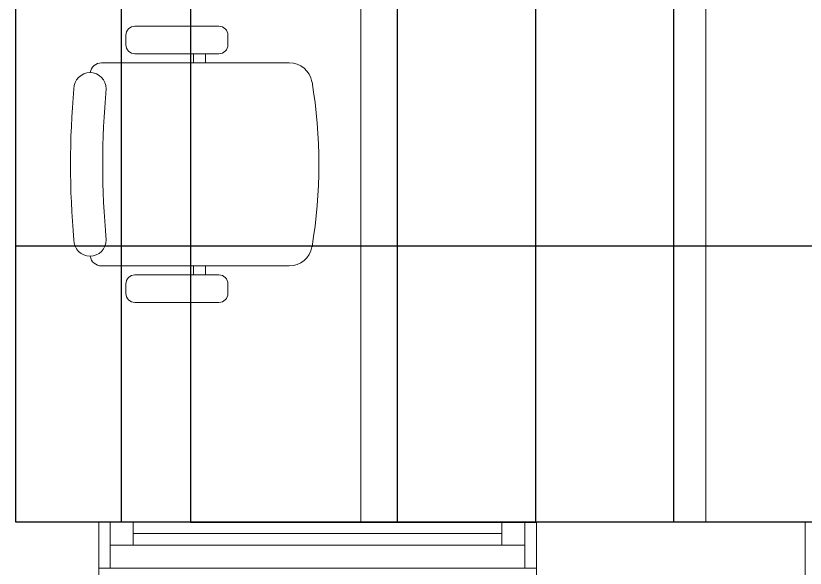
# Model space of a CAD drawing. Extents: x -12260 to 57327, y -29287 to 19916.
# Drawn here: x 34976 to 36692, y -12930 to -11730 of the extents above; entities that cross this region are included whole.
import ezdxf

# ---------------------------------------------------------------- set-up
doc = ezdxf.new("R2010")
doc.units = 0
doc.header["$LTSCALE"] = 0.25
doc.linetypes.add('DASHDOT', pattern=[25.4, 12.7, -6.35, 0, -6.35])
for name, color, linetype, lineweight in [('01-First Floor$0$Aluminum', 251, 'Continuous', 5), ('01-First Floor$0$LOADING', 253, 'Continuous', 5), ('01-First Floor$0$NEW Wall', 166, 'Continuous', 5), ('01-First Floor$0$Walls', 251, 'Continuous', 5), ('E-LITE-CLNG-CNDT', 6, 'DASHDOT', 35)]:
    doc.layers.add(name, color=color, linetype=linetype, lineweight=lineweight)
doc.layers.add('01-First Floor$0$FALSE CEILING', color=251, linetype='Continuous')
doc.layers.add('01-First Floor$0$X-WHITE glass', color=255, linetype='Continuous')

# ---------------------------------------------------------------- blocks, each defined once
blk = doc.blocks.new('*X143')
at = {"color": 0}
for p, q in [((5, 3), (5, 3)), ((5, 3), (5, 3)), ((5, 3), (5, 3)), ((5, 3), (5, 3)), ((5, 3), (5, 3)), ((5, 3), (5, 3)), ((5, 3), (5, 3)), ((5, 3), (5, 3)), ((5, 3), (5, 3)), ((5, 3), (5, 3)), ((5, 3), (5, 3)), ((5, 3), (5, 3)), ((5, 3), (5, 3)), ((5, 3), (5, 3)), ((5, 3), (5, 3)), ((5, 3), (5, 3)), ((5, 3), (5, 3)), ((5, 3), (5, 3)), ((5, 3), (5, 3)), ((5, 3), (5, 3)), ((5, 3), (5, 3)), ((5, 3), (5, 3)), ((5, 3), (5, 3)), ((5, 3), (5, 3)), ((5, 3), (5, 3)), ((5, 3), (5, 3)), ((5, 3), (5, 3)), ((5, 3), (5, 3)), ((5, 3), (5, 3)), ((5, 3), (5, 3)), ((5, 3), (5, 3)), ((5, 3), (5, 3)), ((5, 3), (5, 3)), ((5, 3), (5, 3)), ((5, 3), (5, 3)), ((5, 3), (5, 3)), ((5, 3), (5, 3)), ((5, 3), (5, 3)), ((5, 3), (5, 3)), ((5, 3), (5, 3)), ((5, 3), (5, 3)), ((5, 3), (5, 3)), ((5, 3), (5, 3)), ((5, 3), (5, 3)), ((5, 3), (5, 3)), ((5, 3), (5, 3)), ((5, 3), (5, 3)), ((5, 3), (5, 3)), ((5, 3), (5, 3)), ((5, 3), (5, 3)), ((5, 3), (5, 3)), ((5, 3), (5, 3)), ((5, 3), (5, 3)), ((5, 3), (5, 3)), ((5, 3), (5, 3)), ((5, 3), (5, 3)), ((5, 3), (5, 3)), ((5, 3), (5, 3)), ((5, 3), (5, 3)), ((5, 3), (5, 3)), ((5, 3), (5, 3)), ((5, 3), (5, 3)), ((5, 3), (5, 3)), ((5, 3), (5, 3)), ((5, 3), (5, 3)), ((5, 3), (5, 3)), ((6, 3), (5, 3)), ((5, 3), (5, 3)), ((6, 3), (5, 3)), ((5, 3), (5, 3)), ((6, 3), (5, 3)), ((5, 3), (5, 3)), ((6, 3), (5, 3)), ((5, 3), (5, 3)), ((5, 3), (5, 3)), ((5, 3), (5, 3)), ((5, 3), (5, 3)), ((5, 3), (5, 3)), ((5, 3), (5, 3)), ((5, 3), (5, 3)), ((5, 3), (5, 3)), ((5, 3), (5, 3)), ((5, 3), (5, 3)), ((5, 3), (5, 3)), ((5, 3), (5, 3)), ((5, 3), (5, 3)), ((5, 3), (5, 3)), ((5, 3), (5, 3)), ((5, 3), (5, 3)), ((5, 3), (5, 3)), ((5, 3), (5, 3)), ((5, 3), (5, 3)), ((5, 3), (5, 3)), ((5, 3), (5, 3)), ((5, 3), (5, 3)), ((5, 3), (5, 3)), ((6, 3), (6, 3)), ((6, 3), (6, 3)), ((6, 3), (6, 3)), ((6, 3), (6, 3)), ((6, 3), (6, 3)), ((6, 3), (6, 3)), ((6, 3), (6, 3)), ((6, 3), (6, 3)), ((6, 3), (6, 3)), ((6, 3), (6, 3)), ((6, 3), (6, 3)), ((6, 3), (6, 3)), ((6, 3), (6, 3)), ((6, 3), (6, 3)), ((6, 3), (6, 3)), ((6, 3), (6, 3)), ((6, 3), (6, 3)), ((6, 3), (6, 3)), ((6, 3), (6, 3)), ((6, 3), (6, 3)), ((6, 3), (6, 3)), ((6, 3), (6, 3)), ((6, 3), (6, 3)), ((6, 3), (6, 3)), ((6, 3), (6, 3)), ((6, 3), (6, 3)), ((6, 3), (6, 3)), ((6, 3), (6, 3)), ((6, 3), (6, 3)), ((6, 3), (6, 3)), ((6, 3), (6, 3)), ((6, 3), (6, 3)), ((6, 3), (6, 3)), ((6, 3), (6, 3)), ((6, 3), (6, 3)), ((6, 3), (6, 3)), ((6, 3), (6, 3)), ((6, 3), (6, 3)), ((6, 3), (6, 3)), ((6, 3), (6, 3)), ((6, 3), (6, 3)), ((6, 3), (6, 3)), ((6, 3), (6, 3)), ((6, 3), (6, 3)), ((6, 3), (6, 3)), ((6, 3), (6, 3)), ((6, 3), (6, 3)), ((6, 3), (6, 3)), ((6, 3), (6, 3)), ((6, 3), (6, 3)), ((6, 3), (6, 3)), ((6, 3), (6, 3)), ((6, 3), (6, 3)), ((6, 3), (6, 3)), ((6, 3), (6, 3)), ((6, 3), (6, 3)), ((6, 3), (6, 3)), ((6, 3), (6, 3)), ((6, 3), (6, 3)), ((6, 3), (6, 3)), ((6, 3), (6, 3)), ((6, 3), (6, 3)), ((6, 3), (6, 3)), ((6, 3), (6, 3)), ((6, 3), (6, 3)), ((6, 3), (6, 3)), ((6, 3), (6, 3)), ((6, 3), (6, 3)), ((6, 3), (6, 3)), ((6, 3), (6, 3)), ((6, 3), (6, 3)), ((6, 3), (6, 3)), ((6, 3), (6, 3)), ((6, 3), (6, 3)), ((6, 3), (6, 3)), ((6, 3), (6, 3)), ((6, 3), (6, 3)), ((6, 3), (6, 3)), ((6, 3), (6, 3)), ((6, 3), (6, 3)), ((6, 3), (6, 3)), ((6, 3), (6, 3)), ((6, 3), (6, 3)), ((6, 3), (6, 3)), ((6, 3), (6, 3)), ((6, 3), (6, 3)), ((6, 3), (6, 3)), ((6, 3), (6, 3)), ((6, 3), (6, 3)), ((6, 3), (6, 3)), ((6, 3), (6, 3)), ((6, 3), (6, 3)), ((6, 3), (6, 3)), ((6, 3), (6, 3)), ((6, 3), (6, 3)), ((6, 3), (6, 3)), ((6, 3), (6, 3)), ((6, 3), (6, 3)), ((6, 3), (6, 3)), ((6, 3), (6, 3)), ((6, 3), (6, 3)), ((6, 3), (6, 3)), ((6, 3), (6, 3)), ((6, 3), (6, 3)), ((6, 3), (6, 3)), ((6, 3), (6, 3)), ((6, 3), (6, 3)), ((6, 3), (6, 3)), ((6, 3), (6, 3)), ((6, 3), (6, 3)), ((6, 3), (6, 3)), ((6, 3), (6, 3)), ((6, 3), (6, 3)), ((6, 3), (6, 3)), ((6, 3), (6, 3)), ((6, 3), (6, 3)), ((6, 3), (6, 3)), ((6, 3), (6, 3)), ((6, 3), (6, 3)), ((6, 3), (6, 3)), ((6, 3), (6, 3)), ((6, 3), (6, 3)), ((6, 3), (6, 3)), ((6, 3), (6, 3)), ((6, 3), (6, 3)), ((6, 3), (6, 3)), ((6, 3), (6, 3)), ((6, 3), (6, 3)), ((6, 3), (6, 3)), ((6, 3), (6, 3)), ((6, 3), (6, 3)), ((6, 3), (6, 3)), ((6, 3), (6, 3)), ((6, 3), (6, 3)), ((6, 3), (6, 3)), ((6, 3), (6, 3)), ((6, 3), (6, 3)), ((6, 3), (6, 3)), ((6, 3), (6, 3)), ((6, 3), (6, 3)), ((6, 3), (6, 3)), ((6, 3), (6, 3)), ((6, 3), (6, 3)), ((6, 3), (6, 3)), ((6, 3), (6, 3)), ((6, 3), (6, 3)), ((6, 3), (6, 3)), ((6, 3), (6, 3)), ((6, 3), (6, 3)), ((6, 3), (6, 3)), ((6, 3), (6, 3)), ((6, 3), (6, 3)), ((6, 3), (6, 3)), ((6, 3), (6, 3)), ((6, 3), (6, 3)), ((6, 3), (6, 3)), ((6, 3), (6, 3)), ((6, 3), (6, 3)), ((6, 3), (6, 3)), ((6, 3), (6, 3)), ((6, 3), (6, 3)), ((6, 3), (6, 3)), ((6, 3), (6, 3)), ((6, 3), (6, 3)), ((6, 3), (6, 3)), ((6, 3), (6, 3)), ((6, 3), (6, 3)), ((6, 3), (6, 3)), ((6, 3), (6, 3)), ((6, 3), (6, 3)), ((6, 3), (6, 3)), ((6, 3), (6, 3)), ((6, 3), (6, 3)), ((6, 3), (6, 3)), ((6, 3), (6, 3)), ((6, 3), (6, 3)), ((6, 3), (6, 3)), ((6, 3), (6, 3)), ((6, 3), (6, 3)), ((6, 3), (6, 3)), ((6, 3), (6, 3)), ((6, 3), (6, 3)), ((6, 3), (6, 3)), ((6, 3), (6, 3)), ((6, 3), (6, 3)), ((6, 3), (6, 3)), ((6, 3), (6, 3)), ((6, 3), (6, 3)), ((6, 3), (6, 3)), ((6, 3), (6, 3)), ((6, 3), (6, 3)), ((6, 3), (6, 3)), ((6, 3), (6, 3)), ((6, 3), (6, 3)), ((6, 3), (6, 3)), ((6, 3), (6, 3)), ((6, 3), (6, 3)), ((6, 3), (6, 3)), ((6, 3), (6, 3)), ((6, 3), (6, 3)), ((6, 3), (6, 3)), ((6, 3), (6, 3)), ((6, 3), (6, 3)), ((6, 3), (6, 3)), ((6, 3), (5, 3)), ((6, 3), (5, 3)), ((6, 3), (5, 3)), ((6, 3), (5, 3)), ((6, 3), (5, 3)), ((6, 3), (6, 3)), ((6, 3), (6, 3)), ((6, 3), (6, 3)), ((6, 3), (6, 3)), ((6, 3), (6, 3)), ((6, 3), (6, 3)), ((6, 3), (6, 3)), ((6, 3), (6, 3)), ((6, 3), (6, 3)), ((6, 3), (6, 3)), ((6, 3), (6, 3)), ((6, 3), (6, 3)), ((6, 3), (6, 3)), ((6, 3), (6, 3)), ((6, 3), (6, 3)), ((6, 3), (6, 3)), ((6, 3), (6, 3)), ((6, 3), (6, 3)), ((6, 3), (6, 3)), ((6, 3), (6, 3)), ((6, 3), (6, 3)), ((6, 3), (6, 3)), ((6, 3), (6, 3)), ((6, 3), (6, 3)), ((6, 3), (6, 3)), ((6, 3), (6, 3)), ((6, 3), (6, 3)), ((6, 3), (6, 3)), ((6, 3), (6, 3)), ((6, 3), (6, 3)), ((6, 3), (6, 3)), ((6, 3), (6, 3)), ((6, 3), (6, 3)), ((6, 3), (6, 3)), ((6, 3), (6, 3)), ((6, 3), (6, 3)), ((6, 3), (6, 3)), ((6, 3), (6, 3)), ((6, 3), (6, 3)), ((6, 3), (6, 3)), ((6, 3), (6, 3)), ((6, 3), (6, 3)), ((6, 3), (6, 3)), ((6, 3), (6, 3)), ((6, 3), (6, 3)), ((6, 3), (6, 3)), ((6, 3), (6, 3)), ((6, 3), (6, 3)), ((6, 3), (6, 3)), ((6, 3), (6, 3)), ((6, 3), (6, 3)), ((6, 3), (6, 3)), ((6, 3), (6, 3)), ((6, 3), (6, 3)), ((6, 3), (6, 3)), ((6, 3), (6, 3)), ((6, 3), (6, 3)), ((6, 3), (6, 3)), ((6, 3), (6, 3)), ((6, 3), (6, 3)), ((6, 3), (6, 3)), ((6, 3), (6, 3)), ((6, 3), (6, 3)), ((6, 3), (6, 3)), ((6, 3), (6, 3)), ((6, 3), (6, 3)), ((6, 3), (6, 3)), ((6, 3), (6, 3)), ((6, 3), (6, 3)), ((6, 3), (6, 3)), ((6, 3), (6, 3)), ((6, 3), (6, 3)), ((6, 3), (6, 3)), ((6, 3), (6, 3)), ((6, 3), (6, 3)), ((6, 3), (6, 3)), ((6, 3), (6, 3)), ((6, 3), (6, 3)), ((6, 3), (6, 3)), ((6, 3), (6, 3)), ((6, 3), (6, 3)), ((6, 3), (6, 3)), ((6, 3), (6, 3)), ((6, 3), (6, 3)), ((6, 3), (6, 3)), ((6, 3), (6, 3)), ((6, 3), (6, 3)), ((6, 3), (6, 3)), ((6, 3), (6, 3)), ((6, 3), (6, 3)), ((6, 3), (6, 3)), ((6, 3), (6, 3)), ((6, 3), (6, 3)), ((6, 3), (6, 3)), ((6, 3), (6, 3)), ((6, 3), (6, 3)), ((6, 3), (6, 3)), ((6, 3), (6, 3)), ((6, 3), (6, 3)), ((6, 3), (6, 3)), ((6, 3), (6, 3)), ((6, 3), (6, 3)), ((6, 3), (6, 3)), ((6, 3), (6, 3)), ((6, 3), (6, 3)), ((6, 3), (6, 3)), ((6, 3), (6, 3)), ((6, 3), (6, 3)), ((6, 3), (6, 3)), ((6, 3), (6, 3)), ((6, 3), (6, 3)), ((6, 3), (6, 3)), ((6, 3), (6, 3)), ((6, 3), (6, 3)), ((6, 3), (6, 3)), ((6, 3), (6, 3)), ((6, 3), (6, 3)), ((6, 3), (6, 3)), ((6, 3), (6, 3)), ((6, 3), (6, 3)), ((6, 3), (6, 3)), ((6, 3), (6, 3)), ((6, 3), (6, 3)), ((6, 3), (6, 3)), ((6, 3), (6, 3)), ((6, 3), (6, 3)), ((6, 3), (6, 3)), ((6, 3), (6, 3)), ((6, 3), (6, 3)), ((6, 3), (6, 3)), ((6, 3), (6, 3)), ((6, 3), (6, 3)), ((6, 3), (6, 3)), ((6, 3), (6, 3)), ((6, 3), (6, 3)), ((6, 3), (6, 3)), ((6, 3), (6, 3)), ((6, 3), (6, 3)), ((6, 3), (6, 3)), ((6, 3), (6, 3)), ((6, 3), (6, 3)), ((6, 3), (6, 3)), ((6, 3), (6, 3)), ((6, 3), (6, 3)), ((6, 3), (6, 3)), ((6, 3), (6, 3)), ((6, 3), (6, 3)), ((6, 3), (6, 3)), ((6, 3), (6, 3)), ((6, 3), (6, 3)), ((6, 3), (6, 3)), ((6, 3), (6, 3)), ((6, 3), (6, 3)), ((6, 3), (6, 3)), ((6, 3), (6, 3)), ((6, 3), (6, 3)), ((6, 3), (6, 3)), ((6, 3), (6, 3)), ((6, 3), (6, 3)), ((6, 3), (6, 3)), ((6, 3), (6, 3)), ((6, 3), (6, 3)), ((6, 3), (6, 3)), ((6, 3), (6, 3)), ((6, 3), (6, 3)), ((6, 3), (6, 3)), ((6, 3), (6, 3)), ((6, 3), (6, 3)), ((6, 3), (6, 3)), ((6, 3), (6, 3)), ((6, 3), (6, 3)), ((6, 3), (6, 3)), ((6, 3), (6, 3)), ((6, 3), (6, 3)), ((6, 3), (6, 3)), ((6, 3), (6, 3)), ((6, 3), (6, 3)), ((6, 3), (6, 3)), ((6, 3), (6, 3)), ((6, 3), (6, 3)), ((6, 3), (6, 3)), ((6, 3), (6, 3)), ((6, 3), (6, 3)), ((6, 3), (6, 3)), ((6, 3), (6, 3)), ((6, 3), (6, 3)), ((6, 3), (6, 3)), ((6, 3), (6, 3)), ((6, 3), (6, 3)), ((6, 3), (6, 3)), ((6, 3), (6, 3)), ((6, 3), (6, 3)), ((6, 3), (6, 3)), ((6, 3), (6, 3)), ((6, 3), (6, 3)), ((6, 3), (6, 3)), ((6, 3), (6, 3)), ((6, 3), (6, 3)), ((6, 3), (6, 3)), ((6, 3), (6, 3)), ((6, 3), (6, 3)), ((6, 3), (6, 3)), ((6, 3), (6, 3)), ((6, 3), (6, 3)), ((6, 3), (6, 3)), ((6, 3), (6, 3)), ((6, 3), (6, 3)), ((6, 3), (6, 3)), ((6, 3), (6, 3)), ((6, 3), (6, 3)), ((6, 3), (6, 3)), ((6, 3), (6, 3)), ((6, 3), (6, 3)), ((6, 3), (6, 3)), ((6, 3), (6, 3)), ((6, 3), (6, 3)), ((6, 3), (6, 3)), ((6, 3), (6, 3)), ((6, 3), (6, 3)), ((6, 3), (6, 3)), ((6, 3), (6, 3)), ((6, 3), (6, 3)), ((6, 3), (6, 3)), ((6, 3), (6, 3)), ((6, 3), (6, 3)), ((6, 3), (6, 3)), ((6, 3), (6, 3)), ((6, 3), (6, 3)), ((6, 3), (6, 3)), ((6, 3), (6, 3)), ((6, 3), (6, 3)), ((6, 3), (6, 3)), ((6, 3), (6, 3)), ((6, 3), (6, 3)), ((6, 3), (6, 3)), ((6, 3), (6, 3)), ((6, 3), (6, 3)), ((6, 3), (6, 3)), ((6, 3), (6, 3)), ((6, 3), (6, 3)), ((6, 3), (6, 3)), ((6, 3), (6, 3)), ((6, 3), (6, 3)), ((6, 3), (6, 3)), ((6, 3), (6, 3)), ((6, 3), (6, 3)), ((6, 3), (6, 3)), ((6, 3), (6, 3)), ((6, 3), (6, 3)), ((6, 3), (6, 3)), ((6, 3), (6, 3)), ((6, 3), (6, 3)), ((6, 3), (6, 3)), ((6, 3), (6, 3)), ((6, 3), (6, 3)), ((6, 3), (6, 3)), ((6, 3), (6, 3)), ((6, 3), (6, 3)), ((6, 3), (6, 3)), ((6, 3), (6, 3)), ((6, 3), (6, 3)), ((6, 3), (6, 3)), ((6, 3), (6, 3)), ((6, 3), (6, 3)), ((6, 3), (6, 3)), ((6, 3), (6, 3)), ((6, 3), (6, 3)), ((6, 3), (6, 3)), ((6, 3), (6, 3)), ((6, 3), (6, 3)), ((6, 3), (6, 3)), ((6, 3), (6, 3)), ((6, 3), (6, 3)), ((6, 3), (6, 3)), ((6, 3), (6, 3)), ((6, 3), (6, 3)), ((6, 3), (6, 3)), ((6, 3), (6, 3)), ((6, 3), (6, 3)), ((6, 3), (6, 3)), ((6, 3), (6, 3)), ((6, 3), (6, 3)), ((6, 3), (6, 3)), ((6, 3), (6, 3)), ((6, 3), (6, 3)), ((6, 3), (6, 3)), ((6, 3), (6, 3)), ((6, 3), (6, 3)), ((6, 3), (6, 3)), ((6, 3), (6, 3)), ((6, 3), (6, 3)), ((6, 3), (6, 3)), ((6, 3), (6, 3)), ((6, 3), (6, 3)), ((6, 3), (6, 3)), ((6, 3), (6, 3)), ((6, 3), (6, 3)), ((6, 3), (6, 3)), ((6, 3), (6, 3)), ((6, 3), (6, 3)), ((6, 3), (6, 3)), ((6, 3), (6, 3)), ((6, 3), (6, 3)), ((6, 3), (6, 3)), ((6, 3), (6, 3)), ((6, 3), (6, 3)), ((6, 3), (6, 3)), ((6, 3), (6, 3)), ((6, 3), (6, 3)), ((6, 3), (6, 3)), ((6, 3), (6, 3)), ((6, 3), (6, 3)), ((6, 3), (6, 3)), ((6, 3), (6, 3)), ((6, 3), (6, 3)), ((6, 3), (6, 3)), ((6, 3), (6, 3))]:
    blk.add_line(p, q, dxfattribs=at)
blk = doc.blocks.new('*X144')
at = {"color": 0}
for p, q in [((13, 1), (13, 1)), ((13, 1), (13, 1)), ((13, 1), (13, 1)), ((13, 1), (13, 1)), ((13, 1), (13, 1)), ((13, 1), (13, 1)), ((13, 1), (13, 1)), ((13, 1), (13, 1)), ((13, 1), (13, 1)), ((13, 1), (13, 1)), ((13, 1), (13, 1)), ((13, 1), (13, 1)), ((13, 1), (13, 1)), ((13, 1), (13, 1)), ((13, 1), (13, 1)), ((13, 1), (14, 1)), ((13, 1), (14, 1)), ((13, 1), (14, 1)), ((13, 1), (13, 1)), ((13, 1), (13, 1)), ((13, 1), (13, 1)), ((13, 1), (13, 1)), ((13, 1), (13, 1)), ((13, 1), (13, 1)), ((13, 1), (13, 1)), ((13, 1), (13, 1)), ((13, 1), (13, 1)), ((13, 1), (13, 1)), ((13, 1), (13, 1)), ((13, 1), (13, 1)), ((13, 1), (13, 1)), ((13, 1), (13, 1)), ((13, 1), (13, 1)), ((13, 1), (13, 1)), ((13, 1), (13, 1)), ((13, 1), (13, 1)), ((13, 1), (13, 1)), ((13, 1), (13, 1)), ((13, 1), (13, 1)), ((13, 1), (13, 1)), ((13, 1), (13, 1)), ((13, 1), (13, 1)), ((13, 1), (13, 1)), ((13, 1), (13, 1)), ((13, 1), (13, 1)), ((13, 1), (13, 1)), ((13, 1), (13, 1)), ((13, 1), (13, 1)), ((13, 1), (13, 1)), ((13, 1), (13, 1)), ((13, 1), (13, 1)), ((13, 1), (13, 1)), ((13, 1), (13, 1)), ((13, 1), (13, 1)), ((13, 1), (13, 1)), ((13, 1), (13, 1)), ((13, 1), (13, 1)), ((13, 1), (13, 1)), ((13, 1), (13, 1)), ((13, 1), (13, 1)), ((13, 1), (13, 1)), ((13, 1), (13, 1)), ((13, 1), (13, 1)), ((13, 1), (13, 1)), ((13, 1), (13, 1)), ((13, 1), (13, 1)), ((13, 1), (13, 1)), ((13, 1), (13, 1)), ((13, 1), (13, 1)), ((13, 1), (13, 1)), ((13, 1), (13, 1)), ((13, 1), (13, 1)), ((13, 1), (13, 1)), ((13, 1), (13, 1)), ((13, 1), (13, 1)), ((13, 1), (13, 1)), ((13, 1), (13, 1)), ((13, 1), (13, 1)), ((13, 1), (13, 1)), ((13, 1), (13, 1)), ((13, 1), (13, 1)), ((13, 1), (13, 1)), ((13, 1), (13, 1)), ((13, 1), (13, 1)), ((13, 1), (13, 1)), ((13, 1), (13, 1)), ((13, 1), (13, 1)), ((13, 1), (13, 1)), ((13, 1), (13, 1)), ((13, 1), (13, 1)), ((13, 1), (13, 1)), ((13, 1), (13, 1)), ((13, 1), (13, 1)), ((13, 1), (13, 1)), ((13, 1), (13, 1)), ((13, 1), (13, 1)), ((13, 1), (13, 1)), ((13, 1), (13, 1)), ((13, 1), (13, 1)), ((13, 1), (13, 1)), ((13, 1), (13, 1)), ((13, 1), (13, 1)), ((13, 1), (13, 1)), ((13, 1), (13, 1)), ((13, 1), (13, 1)), ((13, 1), (13, 1)), ((13, 1), (13, 1)), ((13, 1), (13, 1)), ((13, 1), (13, 1)), ((13, 1), (13, 1)), ((13, 1), (13, 1)), ((13, 1), (13, 1)), ((13, 1), (13, 1)), ((13, 1), (13, 1)), ((13, 1), (13, 1)), ((13, 1), (13, 1)), ((13, 1), (13, 1)), ((13, 1), (13, 1)), ((13, 1), (13, 1)), ((13, 1), (13, 1)), ((13, 1), (13, 1)), ((13, 1), (13, 1)), ((13, 1), (13, 1)), ((13, 1), (14, 1)), ((13, 0), (13, 0)), ((13, 0), (13, 0)), ((13, 0), (13, 0)), ((13, 0), (13, 0)), ((13, 0), (13, 0)), ((13, 0), (13, 0)), ((13, 0), (13, 0)), ((13, 0), (13, 0)), ((13, 0), (13, 0)), ((13, 0), (13, 0)), ((13, 0), (13, 0)), ((13, 0), (13, 0)), ((13, 0), (13, 0)), ((13, 0), (13, 0)), ((13, 0), (13, 0)), ((13, 0), (13, 0)), ((13, 0), (13, 0)), ((13, 0), (13, 0)), ((13, 0), (13, 0)), ((13, 0), (13, 0)), ((13, 0), (13, 0)), ((13, 0), (13, 0)), ((13, 0), (13, 0)), ((13, 0), (13, 0)), ((13, 0), (13, 0)), ((13, 0), (13, 0)), ((13, 0), (13, 0)), ((13, 0), (13, 0)), ((13, 0), (13, 0)), ((13, 0), (13, 0)), ((13, 0), (13, 0)), ((13, 0), (13, 0)), ((13, 0), (13, 0)), ((13, 0), (13, 0)), ((13, 0), (13, 0)), ((13, 0), (13, 0)), ((13, 0), (13, 0)), ((13, 0), (13, 0)), ((13, 0), (13, 0)), ((13, 0), (13, 0)), ((13, 0), (13, 0)), ((13, 0), (13, 0)), ((13, 0), (13, 0)), ((13, 0), (13, 0)), ((13, 0), (13, 0)), ((13, 0), (13, 0)), ((13, 0), (13, 0)), ((13, 0), (13, 0)), ((13, 0), (14, 0)), ((13, 0), (14, 0)), ((13, 0), (13, 0)), ((13, 0), (14, 0)), ((14, 1), (14, 1)), ((14, 1), (14, 1)), ((14, 1), (14, 1)), ((14, 1), (14, 1)), ((14, 1), (14, 1)), ((14, 1), (14, 1)), ((14, 1), (14, 1)), ((14, 1), (14, 1)), ((14, 1), (14, 1)), ((14, 1), (14, 1)), ((14, 1), (14, 1)), ((14, 1), (14, 1)), ((14, 1), (14, 1)), ((14, 1), (14, 1)), ((14, 1), (14, 1)), ((14, 1), (14, 1)), ((14, 1), (14, 1)), ((14, 1), (14, 1)), ((14, 1), (14, 1)), ((14, 1), (14, 1)), ((14, 1), (14, 1)), ((14, 1), (14, 1)), ((14, 1), (14, 1)), ((14, 1), (14, 1)), ((14, 1), (14, 1)), ((14, 1), (14, 1)), ((14, 1), (14, 1)), ((14, 1), (14, 1)), ((14, 1), (14, 1)), ((14, 1), (14, 1)), ((14, 1), (14, 1)), ((14, 1), (14, 1)), ((14, 1), (14, 1)), ((14, 1), (14, 1)), ((14, 1), (14, 1)), ((14, 1), (14, 1)), ((14, 1), (14, 1)), ((14, 1), (14, 1)), ((14, 1), (14, 1)), ((14, 1), (14, 1)), ((14, 1), (14, 1)), ((14, 1), (14, 1)), ((14, 1), (14, 1)), ((14, 1), (14, 1)), ((14, 1), (14, 1)), ((14, 1), (14, 1)), ((14, 1), (14, 1)), ((14, 1), (14, 1)), ((14, 1), (14, 1)), ((14, 1), (14, 1)), ((14, 1), (14, 1)), ((14, 1), (14, 1)), ((14, 1), (14, 1)), ((14, 1), (14, 1)), ((14, 1), (14, 1)), ((14, 1), (14, 1)), ((14, 1), (14, 1)), ((14, 1), (14, 1)), ((14, 1), (14, 1)), ((14, 1), (14, 1)), ((14, 1), (14, 1)), ((14, 1), (14, 1)), ((14, 1), (14, 1)), ((14, 1), (14, 1)), ((14, 1), (14, 1)), ((14, 1), (14, 1)), ((14, 1), (14, 1)), ((14, 1), (14, 1)), ((14, 1), (14, 1)), ((14, 1), (14, 1)), ((14, 1), (14, 1)), ((14, 1), (14, 1)), ((14, 1), (14, 1)), ((14, 1), (14, 1)), ((14, 1), (14, 1)), ((14, 1), (14, 1)), ((14, 1), (14, 1)), ((14, 1), (14, 1)), ((14, 1), (14, 1)), ((14, 1), (14, 1)), ((14, 1), (14, 1)), ((14, 1), (14, 1)), ((14, 1), (14, 1)), ((14, 1), (14, 1)), ((14, 1), (14, 1)), ((14, 1), (14, 1)), ((14, 1), (14, 1)), ((14, 1), (14, 1)), ((14, 1), (14, 1)), ((14, 1), (14, 1)), ((14, 1), (14, 1)), ((14, 1), (14, 1)), ((14, 1), (14, 1)), ((14, 1), (14, 1)), ((14, 0), (14, 0)), ((14, 0), (14, 0)), ((14, 0), (14, 0)), ((14, 0), (14, 0)), ((14, 0), (14, 0)), ((14, 0), (14, 0)), ((14, 0), (14, 0)), ((14, 0), (14, 0)), ((14, 0), (14, 0)), ((14, 0), (14, 0)), ((14, 0), (14, 0)), ((14, 0), (14, 0)), ((14, 0), (14, 0)), ((14, 0), (14, 0)), ((14, 0), (14, 0)), ((14, 0), (14, 0)), ((14, 0), (14, 0)), ((14, 0), (14, 0)), ((14, 0), (14, 0)), ((14, 0), (14, 0)), ((14, 0), (14, 0)), ((14, 0), (14, 0)), ((14, 0), (14, 0)), ((14, 0), (14, 0)), ((14, 0), (14, 0)), ((14, 0), (14, 0)), ((14, 0), (14, 0)), ((14, 0), (14, 0)), ((14, 0), (14, 0)), ((14, 0), (14, 0)), ((14, 0), (14, 0)), ((14, 0), (14, 0)), ((14, 0), (14, 0)), ((14, 0), (14, 0)), ((14, 0), (14, 0)), ((14, 0), (14, 0)), ((14, 0), (14, 0)), ((14, 0), (14, 0)), ((14, 0), (14, 0)), ((14, 0), (14, 0)), ((14, 0), (14, 0)), ((14, 0), (14, 0)), ((14, 0), (14, 0)), ((14, 0), (14, 0)), ((14, 0), (14, 0)), ((14, 0), (14, 0)), ((14, 0), (14, 0)), ((14, 0), (14, 0)), ((13, 0), (13, 0)), ((13, 0), (14, 0)), ((13, 0), (13, 0)), ((13, 0), (14, 0)), ((13, 0), (13, 0)), ((13, 0), (14, 0)), ((13, 0), (13, 0)), ((13, 0), (13, 0)), ((13, 0), (13, 0)), ((13, 0), (13, 0)), ((13, 0), (14, 0)), ((13, 0), (13, 0)), ((13, 0), (14, 0)), ((13, 0), (13, 0)), ((13, 0), (14, 0)), ((13, 0), (13, 0)), ((13, 0), (14, 0)), ((13, 0), (13, 0)), ((13, 0), (14, 0)), ((13, 0), (13, 0)), ((13, 0), (14, 0)), ((13, 0), (13, 0)), ((13, 0), (14, 0)), ((13, 0), (13, 0)), ((13, 0), (13, 0)), ((13, 0), (13, 0)), ((13, 0), (14, 0)), ((13, 0), (13, 0)), ((13, 0), (14, 0)), ((13, 0), (13, 0)), ((13, 0), (14, 0)), ((13, 0), (13, 0)), ((13, 0), (14, 0)), ((13, 0), (13, 0)), ((13, 0), (13, 0)), ((13, 0), (13, 0)), ((13, 0), (13, 0)), ((13, 0), (13, 0)), ((13, 0), (13, 0)), ((13, 0), (13, 0)), ((13, 0), (13, 0)), ((13, 0), (13, 0)), ((13, 0), (13, 0)), ((13, 0), (13, 0)), ((13, 0), (13, 0)), ((13, 0), (13, 0)), ((13, 0), (13, 0)), ((13, 0), (13, 0)), ((13, 0), (13, 0)), ((13, 0), (13, 0)), ((13, 0), (13, 0)), ((13, 0), (13, 0)), ((13, 0), (13, 0)), ((13, 0), (13, 0)), ((13, 0), (13, 0)), ((13, 0), (13, 0)), ((13, 0), (13, 0)), ((13, 0), (13, 0)), ((13, 0), (13, 0)), ((13, 0), (13, 0)), ((13, 0), (13, 0)), ((13, 0), (13, 0)), ((13, 0), (13, 0)), ((13, 0), (13, 0)), ((13, -1), (13, -1)), ((13, -1), (13, -1)), ((13, -1), (13, -1)), ((13, -1), (13, -1)), ((13, -1), (13, -1)), ((13, -1), (14, -1)), ((13, -1), (13, -1)), ((14, 0), (14, 0)), ((14, 0), (14, 0)), ((14, 0), (14, 0)), ((14, 0), (14, 0)), ((14, 0), (14, 0)), ((14, 0), (14, 0)), ((14, 0), (14, 0)), ((14, 0), (14, 0)), ((14, 0), (14, 0)), ((14, 0), (14, 0)), ((14, 0), (14, 0)), ((14, 0), (14, 0)), ((14, 0), (14, 0)), ((14, 0), (14, 0)), ((14, 0), (14, 0)), ((13, 0), (14, 0)), ((14, 0), (14, 0)), ((14, 0), (14, 0)), ((14, 0), (14, 0)), ((14, 0), (14, 0)), ((14, 0), (14, 0)), ((14, 0), (14, 0)), ((14, 0), (14, 0)), ((14, 0), (14, 0)), ((14, 0), (14, 0)), ((14, 0), (14, 0)), ((14, 0), (14, 0)), ((14, 0), (14, 0)), ((14, 0), (14, 0)), ((14, 0), (14, 0)), ((14, 0), (14, 0)), ((14, 0), (14, 0)), ((14, 0), (14, 0)), ((14, 0), (14, 0)), ((14, 0), (14, 0)), ((14, 0), (14, 0)), ((14, 0), (14, 0)), ((14, 0), (14, 0)), ((14, 0), (14, 0)), ((14, 0), (14, 0)), ((14, 0), (14, 0)), ((14, 0), (14, 0)), ((14, 0), (14, 0)), ((14, 0), (14, 0)), ((14, 0), (14, 0)), ((14, 0), (14, 0)), ((14, 0), (14, 0)), ((14, 0), (14, 0)), ((14, 0), (14, 0)), ((14, 0), (14, 0)), ((14, -1), (14, -1)), ((14, -1), (14, -1)), ((14, -1), (14, -1)), ((14, -1), (14, -1)), ((14, -1), (14, -1))]:
    blk.add_line(p, q, dxfattribs=at)
blk = doc.blocks.new('01-First Floor$0$GF21018-P')
at = {"color": 0}
for p, q in [((-0.2207, 0.4756), (-0.2207, 0.0675)), ((0.2205, 0.4756), (0.2205, 0.0675)), ((-0.2806, 0.3422), (-0.2598, 0.3422)), ((0.2596, 0.3422), (0.2804, 0.3422)), ((-0.3002, 0.3226), (-0.3002, 0.14)), ((-0.2402, 0.3226), (-0.2402, 0.14)), ((0.24, 0.3226), (0.24, 0.14)), ((0.3, 0.3226), (0.3, 0.14)), ((-0.2402, 0.2937), (-0.2207, 0.2937)), ((0.2205, 0.2937), (0.24, 0.2937)), ((-0.2402, 0.2671), (-0.2207, 0.2671)), ((0.2205, 0.2671), (0.24, 0.2671)), ((-0.2806, 0.1204), (-0.2598, 0.1204)), ((0.2596, 0.1204), (0.2804, 0.1204))]:
    blk.add_line(p, q, dxfattribs=at)
for points in [[(0.24, 0.2937), (0.24, 0.2937), (0.24, 0.2937), (0.24, 0.2937), (0.24, 0.2937), (0.24, 0.2937), (0.24, 0.2937), (0.24, 0.2937), (0.24, 0.2937), (0.24, 0.2937), (0.24, 0.2937), (0.24, 0.2937), (0.24, 0.2937), (0.24, 0.2937), (0.24, 0.2937), (0.24, 0.2937), (0.24, 0.2937), (0.24, 0.2937), (0.24, 0.2937), (0.24, 0.2937), (0.24, 0.2937), (0.24, 0.2937), (0.24, 0.2937), (0.24, 0.2937), (0.24, 0.2937), (0.24, 0.2937), (0.24, 0.2937), (0.24, 0.2937), (0.24, 0.2937), (0.24, 0.2937), (0.24, 0.2937), (0.24, 0.2937), (0.24, 0.2937), (0.24, 0.2937), (0.24, 0.2937), (0.24, 0.2937), (0.24, 0.2937), (0.24, 0.2937), (0.24, 0.2937), (0.24, 0.2937), (0.24, 0.2937), (0.24, 0.2937), (0.24, 0.2937), (0.24, 0.2937), (0.24, 0.2937), (0.24, 0.2937), (0.24, 0.2937), (0.24, 0.2937), (0.24, 0.2937), (0.24, 0.2937), (0.24, 0.2937), (0.24, 0.2937), (0.24, 0.2937), (0.24, 0.2937), (0.24, 0.2937), (0.24, 0.2937), (0.24, 0.2937), (0.24, 0.2937), (0.24, 0.2937), (0.24, 0.2937), (0.24, 0.2937), (0.24, 0.2937), (0.24, 0.2937), (0.24, 0.2937), (0.24, 0.2937), (0.24, 0.2937), (0.24, 0.2937), (0.24, 0.2937), (0.24, 0.2937), (0.24, 0.2937), (0.24, 0.2937), (0.24, 0.2937), (0.24, 0.2937), (0.24, 0.2937), (0.24, 0.2937), (0.24, 0.2937), (0.24, 0.2937), (0.24, 0.2937), (0.24, 0.2937), (0.24, 0.2937), (0.24, 0.2937), (0.24, 0.2937), (0.24, 0.2937), (0.24, 0.2937), (0.24, 0.2937), (0.24, 0.2937), (0.24, 0.2937), (0.24, 0.2937), (0.24, 0.2937), (0.24, 0.2937), (0.24, 0.2937), (0.24, 0.2937), (0.24, 0.2937), (0.24, 0.2937), (0.24, 0.2937), (0.24, 0.2937), (0.24, 0.2937), (0.24, 0.2937), (0.24, 0.2937), (0.24, 0.2937), (0.24, 0.2937), (0.24, 0.2937), (0.24, 0.2937), (0.24, 0.2937), (0.24, 0.2937), (0.24, 0.2937), (0.24, 0.2937), (0.24, 0.2937), (0.24, 0.2937), (0.24, 0.2937), (0.24, 0.2937), (0.24, 0.2937), (0.24, 0.2937), (0.24, 0.2937), (0.24, 0.2937), (0.24, 0.2937), (0.24, 0.2937), (0.24, 0.2937), (0.24, 0.2937), (0.24, 0.2937), (0.24, 0.2937), (0.24, 0.2937), (0.24, 0.2937), (0.24, 0.2937), (0.24, 0.2937), (0.24, 0.2937), (0.24, 0.2937), (0.24, 0.2937), (0.24, 0.2937), (0.24, 0.2937), (0.24, 0.2937), (0.24, 0.2937), (0.24, 0.2937), (0.24, 0.2937), (0.24, 0.2937), (0.24, 0.2937), (0.24, 0.2937), (0.24, 0.2937), (0.24, 0.2937), (0.24, 0.2937), (0.24, 0.2937), (0.24, 0.2937), (0.24, 0.2937), (0.24, 0.2937), (0.24, 0.2937), (0.24, 0.2937), (0.24, 0.2937), (0.24, 0.2937), (0.24, 0.2937), (0.24, 0.2937), (0.24, 0.2937), (0.24, 0.2937), (0.24, 0.2937), (0.24, 0.2937), (0.24, 0.2937), (0.24, 0.2937), (0.24, 0.2937), (0.24, 0.2937), (0.24, 0.2937), (0.24, 0.2937), (0.24, 0.2937), (0.24, 0.2937), (0.24, 0.2937), (0.24, 0.2937), (0.24, 0.2937), (0.24, 0.2937), (0.24, 0.2937), (0.24, 0.2937), (0.24, 0.2937), (0.24, 0.2937), (0.24, 0.2937), (0.24, 0.2937), (0.24, 0.2937), (0.24, 0.2937), (0.24, 0.2937), (0.24, 0.2937), (0.24, 0.2937), (0.24, 0.2937), (0.24, 0.2937), (0.24, 0.2937), (0.24, 0.2937), (0.24, 0.2937), (0.24, 0.2937), (0.24, 0.2937), (0.24, 0.2937), (0.24, 0.2937), (0.24, 0.2937), (0.24, 0.2937), (0.24, 0.2937), (0.24, 0.2937), (0.24, 0.2937), (0.24, 0.2937), (0.24, 0.2937), (0.24, 0.2937), (0.24, 0.2937), (0.24, 0.2937), (0.24, 0.2937), (0.24, 0.2937), (0.24, 0.2937), (0.24, 0.2937), (0.24, 0.2937), (0.24, 0.2937), (0.24, 0.2937), (0.24, 0.2937), (0.24, 0.2937), (0.24, 0.2937), (0.24, 0.2937), (0.24, 0.2937), (0.24, 0.2937), (0.24, 0.2937), (0.24, 0.2937), (0.24, 0.2937), (0.24, 0.2937), (0.24, 0.2937), (0.24, 0.2937), (0.24, 0.2937), (0.24, 0.2937), (0.24, 0.2937), (0.24, 0.2937), (0.24, 0.2937), (0.24, 0.2937), (0.24, 0.2937), (0.24, 0.2937), (0.24, 0.2937), (0.24, 0.2937), (0.24, 0.2937), (0.24, 0.2937), (0.24, 0.2937), (0.24, 0.2937), (0.24, 0.2937), (0.24, 0.2937), (0.24, 0.2937), (0.24, 0.2937), (0.24, 0.2937), (0.24, 0.2937), (0.24, 0.2937), (0.24, 0.2937), (0.24, 0.2937), (0.24, 0.2937), (0.24, 0.2937), (0.24, 0.2937), (0.24, 0.2937), (0.24, 0.2937), (0.24, 0.2937), (0.24, 0.2937), (0.24, 0.2937), (0.24, 0.2937), (0.24, 0.2937), (0.24, 0.2937), (0.24, 0.2937), (0.24, 0.2937), (0.24, 0.2937), (0.24, 0.2937), (0.24, 0.2937), (0.24, 0.2937), (0.24, 0.2937), (0.24, 0.2937), (0.24, 0.2937), (0.24, 0.2937), (0.24, 0.2937), (0.24, 0.2937), (0.24, 0.2937), (0.24, 0.2937), (0.24, 0.2937), (0.24, 0.2937), (0.24, 0.2937), (0.24, 0.2937), (0.24, 0.2937), (0.24, 0.2937), (0.24, 0.2937), (0.24, 0.2937), (0.24, 0.2937), (0.24, 0.2937), (0.24, 0.2937), (0.24, 0.2937), (0.24, 0.2937), (0.24, 0.2937)], [(0.24, 0.2937), (0.24, 0.2937), (0.24, 0.2937), (0.24, 0.2937), (0.24, 0.2937), (0.24, 0.2937), (0.24, 0.2937), (0.24, 0.2937), (0.24, 0.2937), (0.24, 0.2937), (0.24, 0.2937), (0.24, 0.2937), (0.24, 0.2937), (0.24, 0.2937), (0.24, 0.2937), (0.24, 0.2937), (0.24, 0.2937), (0.24, 0.2937), (0.24, 0.2937), (0.24, 0.2937), (0.24, 0.2937), (0.24, 0.2937), (0.24, 0.2937), (0.24, 0.2937), (0.24, 0.2937), (0.24, 0.2937), (0.24, 0.2937), (0.24, 0.2937), (0.24, 0.2937), (0.24, 0.2937), (0.24, 0.2937), (0.24, 0.2937), (0.24, 0.2937), (0.24, 0.2937), (0.24, 0.2937), (0.24, 0.2937), (0.24, 0.2937), (0.24, 0.2937), (0.24, 0.2937), (0.24, 0.2937), (0.24, 0.2937), (0.24, 0.2937), (0.24, 0.2937), (0.24, 0.2937), (0.24, 0.2937), (0.24, 0.2937), (0.24, 0.2937), (0.24, 0.2937), (0.24, 0.2937), (0.24, 0.2937), (0.24, 0.2937), (0.24, 0.2937), (0.24, 0.2937), (0.24, 0.2937), (0.24, 0.2937), (0.24, 0.2937), (0.24, 0.2937), (0.24, 0.2937), (0.24, 0.2937), (0.24, 0.2937), (0.24, 0.2937), (0.24, 0.2937), (0.24, 0.2937), (0.24, 0.2937), (0.24, 0.2937), (0.24, 0.2937), (0.24, 0.2937), (0.24, 0.2937), (0.24, 0.2937), (0.24, 0.2937), (0.24, 0.2937), (0.24, 0.2937), (0.24, 0.2937), (0.24, 0.2937), (0.24, 0.2937), (0.24, 0.2937), (0.24, 0.2937), (0.24, 0.2937), (0.24, 0.2937), (0.24, 0.2937), (0.24, 0.2937), (0.24, 0.2937), (0.24, 0.2937), (0.24, 0.2937), (0.24, 0.2937), (0.24, 0.2937), (0.24, 0.2937), (0.24, 0.2937), (0.24, 0.2937), (0.24, 0.2937), (0.24, 0.2937), (0.24, 0.2937), (0.24, 0.2937), (0.24, 0.2937), (0.24, 0.2937), (0.24, 0.2937), (0.24, 0.2937), (0.24, 0.2937), (0.24, 0.2937), (0.24, 0.2937), (0.24, 0.2937), (0.24, 0.2937), (0.24, 0.2937), (0.24, 0.2937), (0.24, 0.2937), (0.24, 0.2937), (0.24, 0.2937), (0.24, 0.2937), (0.24, 0.2937), (0.24, 0.2937), (0.24, 0.2937), (0.24, 0.2937), (0.24, 0.2937), (0.24, 0.2937), (0.24, 0.2937), (0.24, 0.2937), (0.24, 0.2937), (0.24, 0.2937), (0.24, 0.2937), (0.24, 0.2937), (0.24, 0.2937), (0.24, 0.2937), (0.24, 0.2937), (0.24, 0.2937), (0.24, 0.2937), (0.24, 0.2937), (0.24, 0.2937), (0.24, 0.2937), (0.24, 0.2937), (0.24, 0.2937), (0.24, 0.2937), (0.24, 0.2937), (0.24, 0.2937), (0.24, 0.2937), (0.24, 0.2937), (0.24, 0.2937), (0.24, 0.2937), (0.24, 0.2937), (0.24, 0.2937), (0.24, 0.2937), (0.24, 0.2937), (0.24, 0.2937), (0.24, 0.2937), (0.24, 0.2937), (0.24, 0.2937), (0.24, 0.2937), (0.24, 0.2937), (0.24, 0.2937), (0.24, 0.2937), (0.24, 0.2937), (0.24, 0.2937), (0.24, 0.2937), (0.24, 0.2937), (0.24, 0.2937), (0.24, 0.2937), (0.24, 0.2937), (0.24, 0.2937), (0.24, 0.2937), (0.24, 0.2937), (0.24, 0.2937), (0.24, 0.2937), (0.24, 0.2937), (0.24, 0.2937), (0.24, 0.2937), (0.24, 0.2937), (0.24, 0.2937), (0.24, 0.2937), (0.24, 0.2937), (0.24, 0.2937), (0.24, 0.2937), (0.24, 0.2937), (0.24, 0.2937), (0.24, 0.2937), (0.24, 0.2937), (0.24, 0.2937), (0.24, 0.2937), (0.24, 0.2937), (0.24, 0.2937), (0.24, 0.2937), (0.24, 0.2937), (0.24, 0.2937), (0.24, 0.2937), (0.24, 0.2937), (0.24, 0.2937), (0.24, 0.2937), (0.24, 0.2937), (0.24, 0.2937), (0.24, 0.2937), (0.24, 0.2937), (0.24, 0.2937), (0.24, 0.2937), (0.24, 0.2937), (0.24, 0.2937), (0.24, 0.2937), (0.24, 0.2937), (0.24, 0.2937), (0.24, 0.2937), (0.24, 0.2937), (0.24, 0.2937), (0.24, 0.2937), (0.24, 0.2937), (0.24, 0.2937), (0.24, 0.2937), (0.24, 0.2937), (0.24, 0.2937), (0.24, 0.2937), (0.24, 0.2937), (0.24, 0.2937), (0.24, 0.2937), (0.24, 0.2937), (0.24, 0.2937), (0.24, 0.2937), (0.24, 0.2937), (0.24, 0.2937), (0.24, 0.2937), (0.24, 0.2937), (0.24, 0.2937), (0.24, 0.2937), (0.24, 0.2937)], [(0.24, 0.2937), (0.24, 0.2937), (0.24, 0.2937), (0.24, 0.2937), (0.24, 0.2937), (0.24, 0.2937), (0.24, 0.2937), (0.24, 0.2937), (0.24, 0.2937), (0.24, 0.2937), (0.24, 0.2937), (0.24, 0.2937), (0.24, 0.2937), (0.24, 0.2937), (0.24, 0.2937), (0.24, 0.2937), (0.24, 0.2937), (0.24, 0.2937), (0.24, 0.2937), (0.24, 0.2937), (0.24, 0.2937), (0.24, 0.2937), (0.24, 0.2937), (0.24, 0.2937), (0.24, 0.2937), (0.24, 0.2937), (0.24, 0.2937), (0.24, 0.2937), (0.24, 0.2937), (0.24, 0.2937), (0.24, 0.2937), (0.24, 0.2937), (0.24, 0.2937), (0.24, 0.2937), (0.24, 0.2937), (0.24, 0.2937), (0.24, 0.2937), (0.24, 0.2937), (0.24, 0.2937), (0.24, 0.2937), (0.24, 0.2937), (0.24, 0.2937), (0.24, 0.2937), (0.24, 0.2937), (0.24, 0.2937), (0.24, 0.2937), (0.24, 0.2937), (0.24, 0.2937), (0.24, 0.2937), (0.24, 0.2937), (0.24, 0.2937), (0.24, 0.2937), (0.24, 0.2937), (0.24, 0.2937), (0.24, 0.2937), (0.24, 0.2937), (0.24, 0.2937), (0.24, 0.2937), (0.24, 0.2937), (0.24, 0.2937), (0.24, 0.2937), (0.24, 0.2937), (0.24, 0.2937), (0.24, 0.2937), (0.24, 0.2937), (0.24, 0.2937), (0.24, 0.2937), (0.24, 0.2937), (0.24, 0.2937), (0.24, 0.2937), (0.24, 0.2937), (0.24, 0.2937), (0.24, 0.2937), (0.24, 0.2937), (0.24, 0.2937), (0.24, 0.2937), (0.24, 0.2937), (0.24, 0.2937), (0.24, 0.2937), (0.24, 0.2937), (0.24, 0.2937), (0.24, 0.2937), (0.24, 0.2937), (0.24, 0.2937), (0.24, 0.2937), (0.24, 0.2937), (0.24, 0.2937), (0.24, 0.2937), (0.24, 0.2937), (0.24, 0.2937), (0.24, 0.2937), (0.24, 0.2937), (0.24, 0.2937), (0.24, 0.2937), (0.24, 0.2937), (0.24, 0.2937), (0.24, 0.2937), (0.24, 0.2937), (0.24, 0.2937), (0.24, 0.2937), (0.24, 0.2937), (0.24, 0.2937), (0.24, 0.2937), (0.24, 0.2937), (0.24, 0.2937), (0.24, 0.2937), (0.24, 0.2937), (0.24, 0.2937), (0.24, 0.2937), (0.24, 0.2937), (0.24, 0.2937), (0.24, 0.2937), (0.24, 0.2937), (0.24, 0.2937), (0.24, 0.2937), (0.24, 0.2937), (0.24, 0.2937), (0.24, 0.2937), (0.24, 0.2937), (0.24, 0.2937), (0.24, 0.2937), (0.24, 0.2937), (0.24, 0.2937), (0.24, 0.2937), (0.24, 0.2937), (0.24, 0.2937), (0.24, 0.2937), (0.24, 0.2937), (0.24, 0.2937), (0.24, 0.2937), (0.24, 0.2937), (0.24, 0.2937), (0.24, 0.2937), (0.24, 0.2937), (0.24, 0.2937), (0.24, 0.2937), (0.24, 0.2937), (0.24, 0.2937), (0.24, 0.2937), (0.24, 0.2937), (0.24, 0.2937), (0.24, 0.2937), (0.24, 0.2937), (0.24, 0.2937), (0.24, 0.2937), (0.24, 0.2937), (0.24, 0.2937), (0.24, 0.2937), (0.24, 0.2937), (0.24, 0.2937), (0.24, 0.2937), (0.24, 0.2937), (0.24, 0.2937), (0.24, 0.2937), (0.24, 0.2937), (0.24, 0.2937), (0.24, 0.2937), (0.24, 0.2937), (0.24, 0.2937), (0.24, 0.2937), (0.24, 0.2937), (0.24, 0.2937), (0.24, 0.2937), (0.24, 0.2937), (0.24, 0.2937), (0.24, 0.2937), (0.24, 0.2937), (0.24, 0.2937), (0.24, 0.2937), (0.24, 0.2937), (0.24, 0.2937), (0.24, 0.2937), (0.24, 0.2937), (0.24, 0.2937), (0.24, 0.2937), (0.24, 0.2937), (0.24, 0.2937), (0.24, 0.2937), (0.24, 0.2937), (0.24, 0.2937), (0.24, 0.2937), (0.24, 0.2937), (0.24, 0.2937), (0.24, 0.2937), (0.24, 0.2937), (0.24, 0.2937), (0.24, 0.2937), (0.24, 0.2937), (0.24, 0.2937), (0.24, 0.2937), (0.24, 0.2937), (0.24, 0.2937), (0.24, 0.2937), (0.24, 0.2937), (0.24, 0.2937), (0.24, 0.2937), (0.24, 0.2937), (0.24, 0.2937), (0.24, 0.2937), (0.24, 0.2937), (0.24, 0.2937), (0.24, 0.2937), (0.24, 0.2937), (0.24, 0.2937), (0.24, 0.2937), (0.24, 0.2937), (0.24, 0.2937), (0.24, 0.2937), (0.24, 0.2937), (0.24, 0.2937), (0.24, 0.2937), (0.24, 0.2937), (0.24, 0.2937), (0.24, 0.2937)]]:
    blk.add_lwpolyline(points, close=True, dxfattribs=at)
for centre, radius, start, end in [((-0.0001, -0.5295), 1.0695, 80.3671, 99.6329), ((-0.1707, 0.4756), 0.05, 99.6329, 180), ((0.1705, 0.4756), 0.05, 0, 80.3671), ((-0.2806, 0.3226), 0.0196, 90, 180), ((-0.2598, 0.3226), 0.0196, 360, 90), ((0.2596, 0.3226), 0.0196, 90, 180), ((0.2804, 0.3226), 0.0196, 0, 90), ((-0.2806, 0.14), 0.0196, 180, 270), ((-0.2598, 0.14), 0.0196, 270, 360), ((0.2596, 0.14), 0.0196, 180, 270), ((0.2804, 0.14), 0.0196, 270, 0), ((-0.1643, 0.0425), 0.0351, 90, 270), ((0, 1.8467), 1.7767, 264.6946, 275.3053), ((0.1641, 0.0425), 0.0351, 270, 90), ((-0.1957, 0.0675), 0.025, 180, 261.4721), ((0.1955, 0.0675), 0.025, 278.5279, 360), ((0, 1.8314), 1.8314, 264.8532, 275.147)]:
    blk.add_arc(centre, radius, start, end, dxfattribs=at)
at = {"layer": '01-First Floor$0$NEW Wall', "color": 0, "linetype": 'Continuous'}
for points in [[(0.24, 0.2937), (0.24, 0.2937), (0.24, 0.2937), (0.24, 0.2937), (0.24, 0.2937), (0.24, 0.2937), (0.24, 0.2937), (0.24, 0.2937)], [(0.24, 0.2937), (0.24, 0.2937), (0.24, 0.2937), (0.24, 0.2937), (0.24, 0.2937), (0.24, 0.2937), (0.24, 0.2937)], [(0.24, 0.2937), (0.24, 0.2937), (0.24, 0.2937), (0.24, 0.2937), (0.24, 0.2937), (0.24, 0.2937), (0.24, 0.2937), (0.24, 0.2937), (0.24, 0.2937)], [(0.24, 0.2937), (0.24, 0.2937), (0.24, 0.2937), (0.24, 0.2937), (0.24, 0.2937), (0.24, 0.2937), (0.24, 0.2937), (0.24, 0.2937), (0.24, 0.2937), (0.24, 0.2937)], [(0.24, 0.2937), (0.24, 0.2937), (0.24, 0.2937), (0.24, 0.2937), (0.24, 0.2937), (0.24, 0.2937), (0.24, 0.2937), (0.24, 0.2937), (0.24, 0.2937), (0.24, 0.2937), (0.24, 0.2937), (0.24, 0.2937), (0.24, 0.2937), (0.24, 0.2937), (0.24, 0.2937)], [(0.24, 0.2937), (0.24, 0.2937), (0.24, 0.2937), (0.24, 0.2937), (0.24, 0.2937), (0.24, 0.2937), (0.24, 0.2937), (0.24, 0.2937), (0.24, 0.2937), (0.24, 0.2937)], [(0.24, 0.2937), (0.24, 0.2937), (0.24, 0.2937), (0.24, 0.2937), (0.24, 0.2937), (0.24, 0.2937), (0.24, 0.2937), (0.24, 0.2937), (0.24, 0.2937), (0.24, 0.2937)], [(0.24, 0.2937), (0.24, 0.2937), (0.24, 0.2937), (0.24, 0.2937), (0.24, 0.2937), (0.24, 0.2937), (0.24, 0.2937), (0.24, 0.2937), (0.24, 0.2937), (0.24, 0.2937)], [(0.24, 0.2937), (0.24, 0.2937), (0.24, 0.2937), (0.24, 0.2937), (0.24, 0.2937), (0.24, 0.2937), (0.24, 0.2937), (0.24, 0.2937), (0.24, 0.2937), (0.24, 0.2937), (0.24, 0.2937), (0.24, 0.2937), (0.24, 0.2937), (0.24, 0.2937), (0.24, 0.2937), (0.24, 0.2937), (0.24, 0.2937), (0.24, 0.2937)], [(0.24, 0.2937), (0.24, 0.2937), (0.24, 0.2937), (0.24, 0.2937), (0.24, 0.2937), (0.24, 0.2937), (0.24, 0.2937), (0.24, 0.2937), (0.24, 0.2937), (0.24, 0.2937), (0.24, 0.2937), (0.24, 0.2937)], [(0.24, 0.2937), (0.24, 0.2937), (0.24, 0.2937), (0.24, 0.2937), (0.24, 0.2937), (0.24, 0.2937), (0.24, 0.2937)], [(0.24, 0.2937), (0.24, 0.2937), (0.24, 0.2937), (0.24, 0.2937), (0.24, 0.2937), (0.24, 0.2937), (0.24, 0.2937), (0.24, 0.2937), (0.24, 0.2937), (0.24, 0.2937), (0.24, 0.2937), (0.24, 0.2937), (0.24, 0.2937), (0.24, 0.2937), (0.24, 0.2937), (0.24, 0.2937), (0.24, 0.2937), (0.24, 0.2937), (0.24, 0.2937), (0.24, 0.2937), (0.24, 0.2937), (0.24, 0.2937), (0.24, 0.2937), (0.24, 0.2937), (0.24, 0.2937), (0.24, 0.2937), (0.24, 0.2937), (0.24, 0.2937), (0.24, 0.2937), (0.24, 0.2937), (0.24, 0.2937), (0.24, 0.2937), (0.24, 0.2937), (0.24, 0.2937), (0.24, 0.2937), (0.24, 0.2937), (0.24, 0.2937), (0.24, 0.2937), (0.24, 0.2937), (0.24, 0.2937), (0.24, 0.2937), (0.24, 0.2937), (0.24, 0.2937), (0.24, 0.2937), (0.24, 0.2937), (0.24, 0.2937), (0.24, 0.2937), (0.24, 0.2937), (0.24, 0.2937), (0.24, 0.2937), (0.24, 0.2937), (0.24, 0.2937), (0.24, 0.2937), (0.24, 0.2937), (0.24, 0.2937), (0.24, 0.2937), (0.24, 0.2937), (0.24, 0.2937), (0.24, 0.2937), (0.24, 0.2937), (0.24, 0.2937), (0.24, 0.2937), (0.24, 0.2937), (0.24, 0.2937), (0.24, 0.2937), (0.24, 0.2937), (0.24, 0.2937), (0.24, 0.2937), (0.24, 0.2937), (0.24, 0.2937), (0.24, 0.2937), (0.24, 0.2937), (0.24, 0.2937), (0.24, 0.2937), (0.24, 0.2937), (0.24, 0.2937), (0.24, 0.2937), (0.24, 0.2937), (0.24, 0.2937), (0.24, 0.2937), (0.24, 0.2937), (0.24, 0.2937), (0.24, 0.2937), (0.24, 0.2937), (0.24, 0.2937), (0.24, 0.2937), (0.24, 0.2937), (0.24, 0.2937), (0.24, 0.2937), (0.24, 0.2937), (0.24, 0.2937), (0.24, 0.2937), (0.24, 0.2937), (0.24, 0.2937), (0.24, 0.2937), (0.24, 0.2937), (0.24, 0.2937), (0.24, 0.2937), (0.24, 0.2937), (0.24, 0.2937), (0.24, 0.2937), (0.24, 0.2937), (0.24, 0.2937), (0.24, 0.2937), (0.24, 0.2937), (0.24, 0.2937), (0.24, 0.2937), (0.24, 0.2937), (0.24, 0.2937), (0.24, 0.2937), (0.24, 0.2937)], [(0.24, 0.2937), (0.24, 0.2937), (0.24, 0.2937), (0.24, 0.2937), (0.24, 0.2937), (0.24, 0.2937), (0.24, 0.2937), (0.24, 0.2937), (0.24, 0.2937), (0.24, 0.2937), (0.24, 0.2937), (0.24, 0.2937), (0.24, 0.2937), (0.24, 0.2937), (0.24, 0.2937), (0.24, 0.2937), (0.24, 0.2937)], [(0.24, 0.2937), (0.24, 0.2937), (0.24, 0.2937), (0.24, 0.2937), (0.24, 0.2937), (0.24, 0.2937), (0.24, 0.2937), (0.24, 0.2937), (0.24, 0.2937), (0.24, 0.2937), (0.24, 0.2937), (0.24, 0.2937), (0.24, 0.2937), (0.24, 0.2937), (0.24, 0.2937), (0.24, 0.2937), (0.24, 0.2937), (0.24, 0.2937), (0.24, 0.2937), (0.24, 0.2937), (0.24, 0.2937), (0.24, 0.2937), (0.24, 0.2937), (0.24, 0.2937), (0.24, 0.2937), (0.24, 0.2937), (0.24, 0.2937), (0.24, 0.2937), (0.24, 0.2937), (0.24, 0.2937), (0.24, 0.2937), (0.24, 0.2937), (0.24, 0.2937), (0.24, 0.2937), (0.24, 0.2937), (0.24, 0.2937), (0.24, 0.2937), (0.24, 0.2937), (0.24, 0.2937), (0.24, 0.2937), (0.24, 0.2937), (0.24, 0.2937), (0.24, 0.2937), (0.24, 0.2937), (0.24, 0.2937), (0.24, 0.2937), (0.24, 0.2937), (0.24, 0.2937), (0.24, 0.2937), (0.24, 0.2937), (0.24, 0.2937), (0.24, 0.2937), (0.24, 0.2937), (0.24, 0.2937), (0.24, 0.2937), (0.24, 0.2937), (0.24, 0.2937), (0.24, 0.2937), (0.24, 0.2937), (0.24, 0.2937), (0.24, 0.2937), (0.24, 0.2937), (0.24, 0.2937), (0.24, 0.2937), (0.24, 0.2937), (0.24, 0.2937), (0.24, 0.2937), (0.24, 0.2937), (0.24, 0.2937), (0.24, 0.2937), (0.24, 0.2937), (0.24, 0.2937), (0.24, 0.2937), (0.24, 0.2937), (0.24, 0.2937), (0.24, 0.2937), (0.24, 0.2937), (0.24, 0.2937), (0.24, 0.2937), (0.24, 0.2937), (0.24, 0.2937), (0.24, 0.2937), (0.24, 0.2937), (0.24, 0.2937), (0.24, 0.2937), (0.24, 0.2937), (0.24, 0.2937), (0.24, 0.2937), (0.24, 0.2937)], [(0.24, 0.2937), (0.24, 0.2937), (0.24, 0.2937), (0.24, 0.2937), (0.24, 0.2937), (0.24, 0.2937), (0.24, 0.2937), (0.24, 0.2937), (0.24, 0.2937), (0.24, 0.2937), (0.24, 0.2937), (0.24, 0.2937), (0.24, 0.2937), (0.24, 0.2937), (0.24, 0.2937), (0.24, 0.2937), (0.24, 0.2937), (0.24, 0.2937), (0.24, 0.2937), (0.24, 0.2937), (0.24, 0.2937), (0.24, 0.2937), (0.24, 0.2937), (0.24, 0.2937), (0.24, 0.2937), (0.24, 0.2937), (0.24, 0.2937), (0.24, 0.2937), (0.24, 0.2937), (0.24, 0.2937), (0.24, 0.2937), (0.24, 0.2937), (0.24, 0.2937), (0.24, 0.2937), (0.24, 0.2937), (0.24, 0.2937), (0.24, 0.2937), (0.24, 0.2937), (0.24, 0.2937), (0.24, 0.2937), (0.24, 0.2937), (0.24, 0.2937), (0.24, 0.2937), (0.24, 0.2937), (0.24, 0.2937), (0.24, 0.2937), (0.24, 0.2937), (0.24, 0.2937), (0.24, 0.2937), (0.24, 0.2937), (0.24, 0.2937), (0.24, 0.2937), (0.24, 0.2937), (0.24, 0.2937)]]:
    blk.add_lwpolyline(points, dxfattribs=at)
at = {"color": 0}
for name, xscale, yscale, zscale in [('*X143', 8.59375e-11, 8.59375e-11, 8.59375e-11), ('*X144', 5.5e-11, 5.5e-11, 5.5e-11)]:
    blk.add_blockref(name, (0.24, 0.2937), dxfattribs=dict(at, xscale=xscale, yscale=yscale, zscale=zscale))
blk = doc.blocks.new('01-First Floor')
at = {"layer": '01-First Floor$0$Aluminum'}
for p, q in [((36107.6, -12830), (35156.2, -12830)), ((35181.2, -12930), (35181.2, -12830)), ((35231.2, -12880), (35231.2, -12830)), ((36032.6, -12880), (36032.6, -12830)), ((36082.6, -12930), (36082.6, -12830)), ((35231.2, -12855), (36032.6, -12855)), ((36082.6, -12880), (35181.2, -12880)), ((36107.6, -12930), (35156.2, -12930))]:
    blk.add_line(p, q, dxfattribs=at)
at = {"layer": '01-First Floor$0$FALSE CEILING', "linetype": 'Continuous'}
for p, q in [((35206, -12830), (35206, -8830)), ((35806, -12830), (35806, -8830)), ((36406, -12830), (36406, -8830)), ((34976, -12230), (38476, -12230))]:
    blk.add_line(p, q, dxfattribs=at)
at = {"layer": '01-First Floor$0$FALSE CEILING'}
blk.add_lwpolyline([(34976, -12830), (34976, -10710), (34976, -10710), (34976, -8830), (38476, -8830), (38476, -12830), (34976, -12830)], dxfattribs=at)
at = {"layer": '01-First Floor$0$FALSE CEILING', "elevation": -0.1}
blk.add_lwpolyline([(35356, -12830), (36106, -12830), (36106, -11330), (35356, -11330)], close=True, dxfattribs=at)
at = {"layer": '01-First Floor$0$LOADING', "elevation": -0.1}
blk.add_lwpolyline([(35726, -12830), (36476, -12830), (36476, -11330), (35726, -11330)], close=True, dxfattribs=at)
at = {"layer": '01-First Floor$0$Walls'}
for p, q in [((34976, -12830), (35156.2, -12830)), ((34976, -12830), (35156.2, -12830)), ((35156.2, -13060), (35156.2, -12830)), ((35156.2, -13060), (35156.2, -12830)), ((36107.6, -13060), (36107.6, -12830)), ((36107.6, -12830), (36691.8, -12830)), ((36691.8, -13060), (36691.8, -12830))]:
    blk.add_line(p, q, dxfattribs=at)
at = {"layer": '01-First Floor$0$X-WHITE glass', "color": 253, "lineweight": 30, "ltscale": 6, "true_color": 0x9898cc}
blk.add_line((34976, -12830), (34976, -10610), dxfattribs=at)
at = {"layer": '01-First Floor$0$LOADING', "extrusion": (-7.77426e-06, 2.24021e-05, 1), "xscale": 1000, "yscale": 1000, "zscale": 1000, "rotation": 269.9985892449479}
blk.add_blockref('01-First Floor$0$GF21018-P', (35094.9, -12053, -0.7), dxfattribs=at)

msp = doc.modelspace()

# ---------------------------------------------------------------- block references
at = {"layer": 'E-LITE-CLNG-CNDT'}
msp.add_blockref('01-First Floor', (0, 0), dxfattribs=at)

doc.saveas('drawing.dxf')
